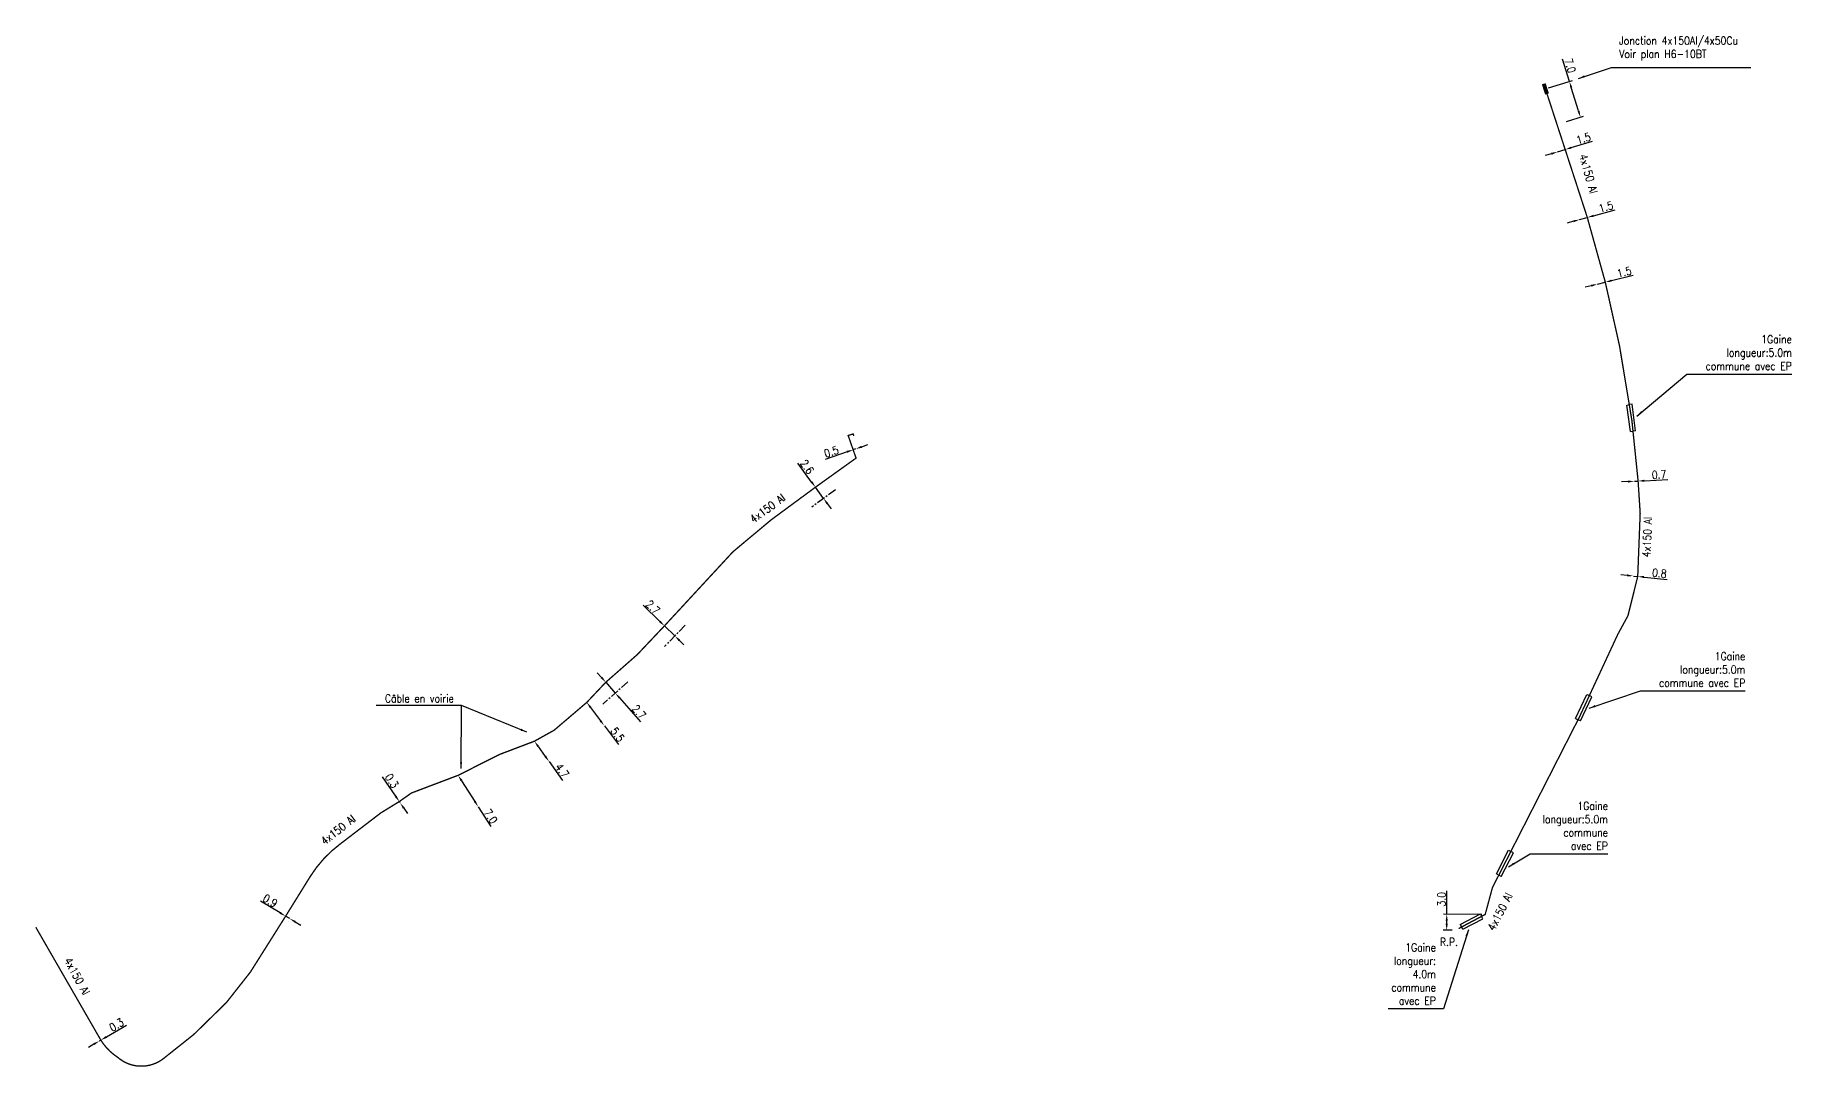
# Model space of a CAD drawing. Header units: millimetres. Extents: x 156000 to 157000, y 155106 to 155655.
# Drawn here: x 155999.9 to 156329.2, y 155461.4 to 155654.7 of the extents above; entities that cross this region are included whole.
import ezdxf
from ezdxf.enums import TextEntityAlignment as Align

# ---------------------------------------------------------------- set-up
doc = ezdxf.new("R2010")
doc.units = ezdxf.units.MM
doc.header["$PDMODE"] = 34
doc.linetypes.add('B_ST_Al', pattern=[2000, 1000, 1000])
doc.linetypes.add('CENTER', pattern=[50.8, 31.75, -6.35, 6.35, -6.35])
doc.layers.get('0').update_dxf_attribs({"linetype": 'CONTINUOUS'})
doc.layers.get('Defpoints').update_dxf_attribs({"linetype": 'CONTINUOUS'})
for name, color, linetype in [('B_100', 3, 'CONTINUOUS'), ('B_110', 1, 'CONTINUOUS'), ('B_300', 7, 'CONTINUOUS'), ('B_400', 7, 'CONTINUOUS')]:
    doc.layers.add(name, color=color, linetype=linetype)
doc.styles.get("Standard").update_dxf_attribs({"font": 'romans.shx', "width": 0.85})
doc.dimstyles.get("Standard").update_dxf_attribs({"dimtxt": 1.5, "dimasz": 1.2, "dimexe": 0.625, "dimexo": 0.625, "dimgap": 0.25, "dimtad": 1, "dimdec": 1, "dimzin": 0, "dimdsep": 46, "dimtxsty": 'Standard', "dimcen": -0.5, "dimadec": 0, "dimazin": 0, "dimtfac": 1, "dimtdec": 1, "dimtmove": 0, "dimatfit": 3, "dimfxl": 1, "dimtolj": 1, "dimtzin": 0, "dimarcsym": 0})

# ---------------------------------------------------------------- blocks, each defined once
blk = doc.blocks.new('*D0')
at = {"layer": 'B_110', "color": 0, "linetype": 'Continuous', "lineweight": -2}
for p, q in [((156264.46, 155489.98), (156264.49, 155494.35)), ((156271.04, 155489.94), (156263.84, 155489.98)), ((156264.45, 155488.18), (156264.46, 155488.78)), ((156265.47, 155486.97), (156263.82, 155486.98))]:
    blk.add_line(p, q, dxfattribs=at)
at = {"layer": 'B_110', "color": 0, "linetype": 'Continuous'}
for points in [[(156264.25, 155488.18), (156264.65, 155488.17), (156264.45, 155486.98)], [(156264.26, 155488.78), (156264.66, 155488.77), (156264.46, 155489.98)]]:
    blk.add_solid(points, dxfattribs=at)
at = {"layer": 'Defpoints', "color": 0, "linetype": 'Continuous'}
for p in [(156264.46, 155489.98), (156271.67, 155489.93), (156266.1, 155486.97)]:
    blk.add_point(p, dxfattribs=at)
at = {"layer": 'B_110', "color": 0, "linetype": 'Continuous', "insert": (156263.48, 155492.77), "char_height": 1.5, "attachment_point": 5, "rotation": 89.6459}
blk.add_mtext('\\A1;3.0', dxfattribs=at)
blk = doc.blocks.new('*D1')
at = {"layer": 'B_110', "color": 0, "linetype": 'Continuous', "lineweight": -2}
for p, q in [((156295.35, 155608.72), (156299.41, 155609.73)), ((156291.56, 155607.77), (156290.4, 155607.48)), ((156292.73, 155608.06), (156294.18, 155608.43))]:
    blk.add_line(p, q, dxfattribs=at)
at = {"layer": 'B_110', "color": 0, "linetype": 'Continuous'}
for points in [[(156291.51, 155607.97), (156291.61, 155607.58), (156292.73, 155608.06)], [(156295.3, 155608.91), (156295.39, 155608.52), (156294.18, 155608.43)]]:
    blk.add_solid(points, dxfattribs=at)
at = {"layer": 'Defpoints', "color": 0, "linetype": 'Continuous'}
for p in [(156292.73, 155608.06), (156292.73, 155608.06), (156294.18, 155608.43)]:
    blk.add_point(p, dxfattribs=at)
at = {"layer": 'B_110', "color": 0, "linetype": 'Continuous', "insert": (156297.72, 155610.34), "char_height": 1.5, "attachment_point": 5, "rotation": 14.0046}
blk.add_mtext('\\A1;1.5', dxfattribs=at)
blk = doc.blocks.new('*D2')
at = {"layer": 'B_110', "color": 0, "linetype": 'Continuous', "lineweight": -2}
for p, q in [((156288.21, 155619.84), (156287.05, 155619.52)), ((156289.37, 155620.16), (156290.81, 155620.56)), ((156291.97, 155620.88), (156296.01, 155621.99))]:
    blk.add_line(p, q, dxfattribs=at)
at = {"layer": 'B_110', "color": 0, "linetype": 'Continuous'}
for points in [[(156288.16, 155620.03), (156288.26, 155619.65), (156289.37, 155620.16)], [(156291.91, 155621.07), (156292.02, 155620.69), (156290.81, 155620.56)]]:
    blk.add_solid(points, dxfattribs=at)
at = {"layer": 'Defpoints', "color": 0, "linetype": 'Continuous'}
for p in [(156289.37, 155620.16), (156289.37, 155620.16), (156290.81, 155620.56)]:
    blk.add_point(p, dxfattribs=at)
at = {"layer": 'B_110', "color": 0, "linetype": 'Continuous', "insert": (156294.3, 155622.56), "char_height": 1.5, "attachment_point": 5, "rotation": 15.4366}
blk.add_mtext('\\A1;1.5', dxfattribs=at)
blk = doc.blocks.new('*D3')
at = {"layer": 'B_110', "color": 0, "linetype": 'Continuous', "lineweight": -2}
for p, q in [((156298.27, 155553.48), (156297.07, 155553.6)), ((156299.46, 155553.36), (156300.26, 155553.28)), ((156301.45, 155553.16), (156305.8, 155552.73))]:
    blk.add_line(p, q, dxfattribs=at)
at = {"layer": 'B_110', "color": 0, "linetype": 'Continuous'}
for points in [[(156298.29, 155553.68), (156298.25, 155553.28), (156299.46, 155553.36)], [(156301.47, 155553.36), (156301.43, 155552.96), (156300.26, 155553.28)]]:
    blk.add_solid(points, dxfattribs=at)
at = {"layer": 'Defpoints', "color": 0, "linetype": 'Continuous'}
for p in [(156299.46, 155553.36), (156299.46, 155553.36), (156300.26, 155553.28)]:
    blk.add_point(p, dxfattribs=at)
at = {"layer": 'B_110', "color": 0, "linetype": 'Continuous', "insert": (156304.32, 155553.88), "char_height": 1.5, "attachment_point": 5, "rotation": 354.3398}
blk.add_mtext('\\A1;0.8', dxfattribs=at)
blk = doc.blocks.new('*D4')
at = {"layer": 'B_110', "color": 0, "linetype": 'Continuous', "lineweight": -2}
for p, q in [((156298.43, 155571.06), (156297.23, 155571)), ((156299.63, 155571.12), (156300.33, 155571.16)), ((156301.53, 155571.22), (156305.89, 155571.44))]:
    blk.add_line(p, q, dxfattribs=at)
at = {"layer": 'B_110', "color": 0, "linetype": 'Continuous'}
for points in [[(156298.42, 155571.26), (156298.44, 155570.86), (156299.63, 155571.12)], [(156301.52, 155571.42), (156301.54, 155571.02), (156300.33, 155571.16)]]:
    blk.add_solid(points, dxfattribs=at)
at = {"layer": 'Defpoints', "color": 0, "linetype": 'Continuous'}
for p in [(156299.63, 155571.12), (156299.63, 155571.12), (156300.33, 155571.16)]:
    blk.add_point(p, dxfattribs=at)
at = {"layer": 'B_110', "color": 0, "linetype": 'Continuous', "insert": (156304.26, 155572.36), "char_height": 1.5, "attachment_point": 5, "rotation": 2.87}
blk.add_mtext('\\A1;0.7', dxfattribs=at)
blk = doc.blocks.new('*D5')
at = {"layer": 'B_110', "color": 0, "linetype": 'Continuous', "lineweight": -2}
for p, q in [((156285.23, 155632.86), (156286.66, 155633.3)), ((156287.81, 155633.65), (156291.81, 155634.88)), ((156284.08, 155632.5), (156282.93, 155632.15))]:
    blk.add_line(p, q, dxfattribs=at)
at = {"layer": 'B_110', "color": 0, "linetype": 'Continuous'}
for points in [[(156284.02, 155632.69), (156284.14, 155632.31), (156285.23, 155632.86)], [(156287.75, 155633.84), (156287.87, 155633.46), (156286.66, 155633.3)]]:
    blk.add_solid(points, dxfattribs=at)
at = {"layer": 'Defpoints', "color": 0, "linetype": 'Continuous'}
for p in [(156285.23, 155632.86), (156285.23, 155632.86), (156286.66, 155633.3)]:
    blk.add_point(p, dxfattribs=at)
at = {"layer": 'B_110', "color": 0, "linetype": 'Continuous', "insert": (156290.09, 155635.39), "char_height": 1.5, "attachment_point": 5, "rotation": 17.0704}
blk.add_mtext('\\A1;1.5', dxfattribs=at)
blk = doc.blocks.new('*D6')
at = {"layer": 'B_300', "color": 0, "linetype": 'Continuous', "lineweight": -2}
for p, q in [((156287.46, 155646.06), (156286.17, 155650.24)), ((156283.55, 155644.85), (156288.06, 155646.24)), ((156289.17, 155640.52), (156287.81, 155644.91)), ((156286.91, 155638.56), (156290.12, 155639.55))]:
    blk.add_line(p, q, dxfattribs=at)
at = {"layer": 'B_300', "color": 0, "linetype": 'Continuous'}
for points in [[(156288, 155644.97), (156287.62, 155644.85), (156287.46, 155646.06)], [(156289.36, 155640.57), (156288.98, 155640.46), (156289.52, 155639.37)]]:
    blk.add_solid(points, dxfattribs=at)
at = {"layer": 'Defpoints', "color": 0, "linetype": 'Continuous'}
for p in [(156282.95, 155644.67), (156289.52, 155639.37), (156286.31, 155638.38)]:
    blk.add_point(p, dxfattribs=at)
at = {"layer": 'B_300', "color": 0, "linetype": 'Continuous', "insert": (156287.59, 155649.01), "char_height": 1.5, "attachment_point": 5, "rotation": 287.1457}
blk.add_mtext('\\A1;7.0', dxfattribs=at)
blk = doc.blocks.new('B_300_03')
at = {"color": 0, "linetype": 'Continuous'}
blk.add_solid([(-1, 0.375), (-1, -0.375), (1, 0.375), (1, -0.375)], dxfattribs=at)
at = {"color": 0, "linetype": 'Continuous', "width": 0.75, "flags": 3}
for tag, p in [('DEF_COUP', (0, -6.75)), ('DEF_LEG', (0, -4.25)), ('DEF_TYPE', (0, -9.25))]:
    blk.add_attdef(tag, text='', height=1.2, dxfattribs=at).set_placement(p, align=Align.MIDDLE)
blk = doc.blocks.new('*D33')
at = {"layer": 'B_100', "color": 0, "linetype": 'Continuous', "lineweight": -2}
for p, q in [((156013.23, 155466.97), (156017.01, 155469.17)), ((156010.89, 155465.62), (156009.86, 155465.02)), ((156011.93, 155466.22), (156012.19, 155466.37))]:
    blk.add_line(p, q, dxfattribs=at)
at = {"layer": 'B_100', "color": 0, "linetype": 'Continuous'}
for points in [[(156010.79, 155465.79), (156011, 155465.45), (156011.93, 155466.22)], [(156013.13, 155467.15), (156013.33, 155466.8), (156012.19, 155466.37)]]:
    blk.add_solid(points, dxfattribs=at)
at = {"layer": 'Defpoints', "color": 0, "linetype": 'Continuous'}
for p in [(156011.93, 155466.22), (156011.93, 155466.22), (156012.19, 155466.37)]:
    blk.add_point(p, dxfattribs=at)
at = {"layer": 'B_100', "color": 0, "linetype": 'Continuous', "insert": (156015.14, 155469.24), "char_height": 1.5, "attachment_point": 5, "rotation": 30.1317}
blk.add_mtext('\\A1;0.3', dxfattribs=at)
blk = doc.blocks.new('*D34')
at = {"layer": 'B_100', "color": 0, "linetype": 'Continuous', "lineweight": -2}
for p, q in [((156045.79, 155490.22), (156042.09, 155492.42)), ((156046.51, 155489.07), (156046.51, 155489.07)), ((156047.6, 155489.15), (156046.83, 155489.61)), ((156047.28, 155488.61), (156047.28, 155488.61)), ((156048.63, 155488.53), (156049.66, 155487.92))]:
    blk.add_line(p, q, dxfattribs=at)
at = {"layer": 'B_100', "color": 0, "linetype": 'Continuous'}
for points in [[(156045.9, 155490.39), (156045.69, 155490.05), (156046.83, 155489.61)], [(156048.73, 155488.7), (156048.53, 155488.36), (156047.6, 155489.15)]]:
    blk.add_solid(points, dxfattribs=at)
at = {"layer": 'Defpoints', "color": 0, "linetype": 'Continuous'}
for p in [(156046.83, 155489.61), (156047.6, 155489.15), (156047.6, 155489.15)]:
    blk.add_point(p, dxfattribs=at)
at = {"layer": 'B_100', "color": 0, "linetype": 'Continuous', "insert": (156043.94, 155492.49), "char_height": 1.5, "attachment_point": 5, "rotation": 329.2592}
blk.add_mtext('\\A1;0.9', dxfattribs=at)
blk = doc.blocks.new('*D35')
at = {"layer": 'B_100', "color": 0, "linetype": 'Continuous', "lineweight": -2}
for p, q in [((156067.46, 155512.08), (156065.01, 155515.7)), ((156068.31, 155510.84), (156068.14, 155511.09)), ((156068.98, 155509.84), (156069.65, 155508.85))]:
    blk.add_line(p, q, dxfattribs=at)
at = {"layer": 'B_100', "color": 0, "linetype": 'Continuous'}
for points in [[(156067.63, 155512.19), (156067.3, 155511.97), (156068.14, 155511.09)], [(156069.14, 155509.96), (156068.81, 155509.73), (156068.31, 155510.84)]]:
    blk.add_solid(points, dxfattribs=at)
at = {"layer": 'Defpoints', "color": 0, "linetype": 'Continuous'}
for p in [(156068.14, 155511.09), (156068.31, 155510.84), (156068.31, 155510.84)]:
    blk.add_point(p, dxfattribs=at)
at = {"layer": 'B_100', "color": 0, "linetype": 'Continuous', "insert": (156066.73, 155514.95), "char_height": 1.5, "attachment_point": 5, "rotation": 304.1458}
blk.add_mtext('\\A1;0.3', dxfattribs=at)
blk = doc.blocks.new('*D36')
at = {"layer": 'B_100', "color": 0, "linetype": 'Continuous', "lineweight": -2}
for p, q in [((156079.8, 155514.99), (156082.28, 155511.12)), ((156082.92, 155510.11), (156085.28, 155506.43))]:
    blk.add_line(p, q, dxfattribs=at)
at = {"layer": 'B_100', "color": 0, "linetype": 'Continuous'}
for points in [[(156079.97, 155515.1), (156079.63, 155514.89), (156079.15, 155516)], [(156082.45, 155511.23), (156082.11, 155511.01), (156082.92, 155510.11)]]:
    blk.add_solid(points, dxfattribs=at)
at = {"layer": 'Defpoints', "color": 0, "linetype": 'Continuous'}
for p in [(156079.15, 155516), (156082.92, 155510.11), (156082.92, 155510.11)]:
    blk.add_point(p, dxfattribs=at)
at = {"layer": 'B_100', "color": 0, "linetype": 'Continuous', "insert": (156085.27, 155508.3), "char_height": 1.5, "attachment_point": 5, "rotation": 302.6347}
blk.add_mtext('\\A1;7.0', dxfattribs=at)
blk = doc.blocks.new('*D37')
at = {"layer": 'B_100', "color": 0, "linetype": 'Continuous', "lineweight": -2}
for p, q in [((156092.95, 155522.04), (156092.95, 155522.04)), ((156094.16, 155521.43), (156095.5, 155519.56)), ((156096.2, 155518.58), (156098.75, 155515.03))]:
    blk.add_line(p, q, dxfattribs=at)
at = {"layer": 'B_100', "color": 0, "linetype": 'Continuous'}
for points in [[(156094.32, 155521.54), (156094, 155521.31), (156093.46, 155522.4)], [(156095.66, 155519.67), (156095.34, 155519.44), (156096.2, 155518.58)]]:
    blk.add_solid(points, dxfattribs=at)
at = {"layer": 'Defpoints', "color": 0, "linetype": 'Continuous'}
for p in [(156093.46, 155522.4), (156096.2, 155518.58), (156096.2, 155518.58)]:
    blk.add_point(p, dxfattribs=at)
at = {"layer": 'B_100', "color": 0, "linetype": 'Continuous', "insert": (156098.64, 155516.9), "char_height": 1.5, "attachment_point": 5, "rotation": 305.6139}
blk.add_mtext('\\A1;4.7', dxfattribs=at)
blk = doc.blocks.new('*D38')
at = {"layer": 'B_100', "color": 0, "linetype": 'Continuous', "lineweight": -2}
for p, q in [((156103.99, 155528.71), (156105.85, 155526.23)), ((156106.57, 155525.27), (156109.19, 155521.77))]:
    blk.add_line(p, q, dxfattribs=at)
at = {"layer": 'B_100', "color": 0, "linetype": 'Continuous'}
for points in [[(156104.15, 155528.83), (156103.83, 155528.59), (156103.27, 155529.67)], [(156106.01, 155526.35), (156105.69, 155526.11), (156106.57, 155525.27)]]:
    blk.add_solid(points, dxfattribs=at)
at = {"layer": 'Defpoints', "color": 0, "linetype": 'Continuous'}
for p in [(156103.27, 155529.67), (156106.57, 155525.27), (156106.57, 155525.27)]:
    blk.add_point(p, dxfattribs=at)
at = {"layer": 'B_100', "color": 0, "linetype": 'Continuous', "insert": (156109.04, 155523.64), "char_height": 1.5, "attachment_point": 5, "rotation": 306.872}
blk.add_mtext('\\A1;5.5', dxfattribs=at)
blk = doc.blocks.new('*D39')
at = {"layer": 'B_100', "color": 0, "linetype": 'Continuous', "lineweight": -2}
for p, q in [((156106.04, 155534.34), (156105.24, 155535.24)), ((156106.83, 155533.44), (156108.62, 155531.42)), ((156109.41, 155530.52), (156113.37, 155526.04))]:
    blk.add_line(p, q, dxfattribs=at)
at = {"layer": 'B_100', "color": 0, "linetype": 'Continuous'}
for points in [[(156106.19, 155534.48), (156105.89, 155534.21), (156106.83, 155533.44)], [(156109.56, 155530.65), (156109.26, 155530.39), (156108.62, 155531.42)]]:
    blk.add_solid(points, dxfattribs=at)
at = {"layer": 'Defpoints', "color": 0, "linetype": 'Continuous'}
for p in [(156106.83, 155533.44), (156108.62, 155531.42), (156108.62, 155531.42)]:
    blk.add_point(p, dxfattribs=at)
at = {"layer": 'B_100', "color": 0, "linetype": 'Continuous', "insert": (156113.07, 155527.89), "char_height": 1.5, "attachment_point": 5, "rotation": 311.4533}
blk.add_mtext('\\A1;2.7', dxfattribs=at)
blk = doc.blocks.new('*D40')
at = {"layer": 'B_100', "color": 0, "linetype": 'Continuous', "lineweight": -2}
for p, q in [((156116.97, 155544.84), (156113.82, 155547.88)), ((156119.77, 155542.13), (156117.83, 155544.01)), ((156120.63, 155541.3), (156121.49, 155540.46))]:
    blk.add_line(p, q, dxfattribs=at)
at = {"layer": 'B_100', "color": 0, "linetype": 'Continuous'}
for points in [[(156117.11, 155544.99), (156116.83, 155544.7), (156117.83, 155544.01)], [(156120.77, 155541.44), (156120.49, 155541.15), (156119.77, 155542.13)]]:
    blk.add_solid(points, dxfattribs=at)
at = {"layer": 'Defpoints', "color": 0, "linetype": 'Continuous'}
for p in [(156117.83, 155544.01), (156119.77, 155542.13), (156119.77, 155542.13)]:
    blk.add_point(p, dxfattribs=at)
at = {"layer": 'B_100', "color": 0, "linetype": 'Continuous', "insert": (156115.66, 155547.5), "char_height": 1.5, "attachment_point": 5, "rotation": 315.9498}
blk.add_mtext('\\A1;2.7', dxfattribs=at)
blk = doc.blocks.new('*D41')
at = {"layer": 'B_100', "color": 0, "linetype": 'Continuous', "lineweight": -2}
for p, q in [((156145.42, 155570.97), (156142.84, 155574.5)), ((156147.66, 155567.9), (156146.13, 155570)), ((156148.36, 155566.93), (156149.07, 155565.96))]:
    blk.add_line(p, q, dxfattribs=at)
at = {"layer": 'B_100', "color": 0, "linetype": 'Continuous'}
for points in [[(156145.58, 155571.09), (156145.26, 155570.85), (156146.13, 155570)], [(156148.53, 155567.05), (156148.2, 155566.81), (156147.66, 155567.9)]]:
    blk.add_solid(points, dxfattribs=at)
at = {"layer": 'Defpoints', "color": 0, "linetype": 'Continuous'}
for p in [(156146.13, 155570), (156147.66, 155567.9), (156147.66, 155567.9)]:
    blk.add_point(p, dxfattribs=at)
at = {"layer": 'B_100', "color": 0, "linetype": 'Continuous', "insert": (156144.58, 155573.81), "char_height": 1.5, "attachment_point": 5, "rotation": 306.1147}
blk.add_mtext('\\A1;2.6', dxfattribs=at)
blk = doc.blocks.new('*D42')
at = {"layer": 'B_100', "color": 0, "linetype": 'Continuous', "lineweight": -2}
for p, q in [((156152.07, 155576.63), (156147.94, 155575.19)), ((156153.67, 155577.19), (156153.2, 155577.02)), ((156154.81, 155577.58), (156155.94, 155577.98))]:
    blk.add_line(p, q, dxfattribs=at)
at = {"layer": 'B_100', "color": 0, "linetype": 'Continuous'}
for points in [[(156152, 155576.82), (156152.14, 155576.44), (156153.2, 155577.02)], [(156154.74, 155577.77), (156154.87, 155577.39), (156153.67, 155577.19)]]:
    blk.add_solid(points, dxfattribs=at)
at = {"layer": 'Defpoints', "color": 0, "linetype": 'Continuous'}
for p in [(156153.2, 155577.02), (156153.67, 155577.19), (156153.67, 155577.19)]:
    blk.add_point(p, dxfattribs=at)
at = {"layer": 'B_100', "color": 0, "linetype": 'Continuous', "insert": (156149.11, 155576.65), "char_height": 1.5, "attachment_point": 5, "rotation": 19.2143}
blk.add_mtext('\\A1;0.5', dxfattribs=at)

msp = doc.modelspace()

# ---------------------------------------------------------------- linework, layer by layer
at = {"layer": 'B_100', "linetype": 'B_ST_Al', "flags": 128}
msp.add_lwpolyline([(156000, 155487.53, 0.25, 0.25, 0), (156012.19, 155466.37, 0.25, 0.25, 0.109706), (156015.36, 155463.14, 0.25, 0.25, 0.367733), (156024.1, 155463.05, 0.25, 0.25, 0), (156029.61, 155467.43, 0.25, 0.25, 0), (156035.72, 155473.41, 0.25, 0.25, 0), (156040.21, 155479.11, 0.25, 0.25, 0), (156046.83, 155489.61, 0.25, 0.25, 0), (156051.41, 155496.99, 0.25, 0.25, -0.094159), (156057.09, 155503.16, 0.25, 0.25, 0), (156064.67, 155508.96, 0.25, 0.25, 0), (156068.14, 155511.09, 0.25, 0.25, 0), (156070.41, 155512.69, 0.25, 0.25, 0), (156079.15, 155516, 0.25, 0.25, 0), (156086.94, 155519.92, 0.25, 0.25, 0), (156093.46, 155522.4, 0.25, 0.25, 0), (156097.16, 155524.46, 0.25, 0.25, 0), (156103.27, 155529.67, 0.25, 0.25, 0), (156106.83, 155533.44, 0.25, 0.25, 0), (156112.74, 155538.63, 0.25, 0.25, 0), (156117.83, 155544.01, 0.25, 0.25, 0), (156130.67, 155557.9, 0.25, 0.25, 0), (156137.84, 155563.89, 0.25, 0.25, 0), (156146.13, 155570, 0.25, 0.25, 0), (156153.75, 155575.46, 0.25, 0.25, 0), (156153.2, 155577.02, 0.25, 0.25, 0), (156152.27, 155579.69, 0.25, 0.25, 0), (156153.2, 155579.99, 0.25, 0.25, 0), (156153.33, 155579.62, 0, 0, 0)], format="xyseb", dxfattribs=at)
at = {"layer": 'B_100', "color": 7, "linetype": 'CENTER', "ltscale": 0.05, "flags": 128}
for points in [[(156149.88, 155569.52), (156145.44, 155566.28)], [(156121.71, 155544.13), (156117.83, 155540.13)], [(156110.97, 155533.5), (156106.27, 155529.34)]]:
    msp.add_lwpolyline(points, dxfattribs=at)
at = {"layer": 'B_110', "linetype": 'B_ST_Al', "const_width": 0.25, "flags": 128}
msp.add_lwpolyline([(156266.69, 155487.28), (156271.67, 155489.93), (156273.03, 155494.97), (156289.35, 155526.97), (156296.54, 155542.46), (156298.43, 155545.92), (156300.26, 155553.28), (156300.72, 155565.14), (156300.33, 155571.16), (156299.17, 155582.48), (156296.85, 155596.48), (156294.18, 155608.43), (156290.81, 155620.56), (156286.66, 155633.3), (156282.95, 155644.67)], dxfattribs=at)
at = {"layer": 'B_400', "color": 7, "linetype": 'CONTINUOUS'}
for p, q in [((156298.21, 155585.41), (156298.71, 155585.48)), ((156298.88, 155580.46), (156298.21, 155585.41)), ((156299.2, 155585.55), (156298.71, 155585.48)), ((156299.87, 155580.59), (156299.2, 155585.55)), ((156298.88, 155580.46), (156299.37, 155580.52)), ((156299.87, 155580.59), (156299.37, 155580.52)), ((156288.62, 155526.64), (156290.75, 155531.17)), ((156289.53, 155526.21), (156291.65, 155530.74)), ((156290.75, 155531.17), (156291.2, 155530.95)), ((156291.65, 155530.74), (156291.2, 155530.95)), ((156288.62, 155526.64), (156289.07, 155526.43)), ((156289.53, 155526.21), (156289.07, 155526.43)), ((156273.78, 155497.51), (156276.05, 155501.96)), ((156274.67, 155497.05), (156276.95, 155501.5)), ((156276.05, 155501.96), (156276.5, 155501.73)), ((156276.95, 155501.5), (156276.5, 155501.73)), ((156273.78, 155497.51), (156274.23, 155497.28)), ((156274.67, 155497.05), (156274.23, 155497.28)), ((156267.01, 155488.02), (156270.77, 155490.02)), ((156267.01, 155488.02), (156267.25, 155487.58)), ((156267.48, 155487.14), (156271.24, 155489.13)), ((156270.77, 155490.02), (156271, 155489.58)), ((156271.24, 155489.13), (156271, 155489.58)), ((156267.48, 155487.14), (156267.25, 155487.58))]:
    msp.add_line(p, q, dxfattribs=at)

# ---------------------------------------------------------------- block references
at = {"layer": 'B_300', "rotation": 288.0530436414235}
msp.add_blockref('B_300_03', (156282.95, 155644.67), dxfattribs=at)

# ---------------------------------------------------------------- texts
at = {"layer": 'B_100', "linetype": 'B_ST_Al', "width": 0.85}
for rotation, p in [(36.3284, (156137.15, 155566.04)), (38.3231, (156056.66, 155505.78)), (298.7228, (156007.74, 155478.33))]:
    msp.add_text('4x150 Al', height=1.5, rotation=rotation, dxfattribs=at).set_placement(p, align=Align.MIDDLE)
at = {"layer": 'B_100', "linetype": 'Continuous', "insert": (156078.34, 155529.67), "char_height": 1.5, "attachment_point": 9}
msp.add_mtext('\\A1;Câble en voirie', dxfattribs=at)
at = {"layer": 'B_110', "linetype": 'Continuous', "width": 0.85}
for rotation, p in [(286.168, (156291.03, 155628.74)), (87.5302, (156302.03, 155560.68)), (62.5439, (156274.46, 155490.46))]:
    msp.add_text('4x150 Al', height=1.5, rotation=rotation, dxfattribs=at).set_placement(p, align=Align.MIDDLE)
msp.add_text('R.P.', height=1.5, dxfattribs=at).set_placement((156264.87, 155484.77), align=Align.MIDDLE)
at = {"layer": 'B_300', "linetype": 'Continuous', "insert": (156296.77, 155654.45), "char_height": 1.5, "attachment_point": 1}
msp.add_mtext('\\A1;Jonction 4x150Al/4x50Cu\\PVoir plan H6-10BT', dxfattribs=at)
at = {"layer": 'B_400', "linetype": 'Continuous', "char_height": 1.5, "attachment_point": 9}
for s, insert in [('\\A1;1Gaine \\Plongueur:5.0m\\Pcommune avec EP', (156329.15, 155591.97)), ('\\A1;1Gaine \\Plongueur:5.0m\\Pcommune avec EP', (156320.43, 155532.57)), ('\\A1;1Gaine \\Plongueur:5.0m\\Pcommune \\Pavec EP', (156294.68, 155502.02)), ('\\A1;1Gaine \\Plongueur:\\P4.0m\\Pcommune \\Pavec EP', (156262.43, 155473))]:
    msp.add_mtext(s, dxfattribs=dict(at, insert=insert))

# ---------------------------------------------------------------- dimensions: what is measured, and where the dimension line sits
at = {"layer": 'B_100', "linetype": 'Continuous'}
for base, p1, p2, angle, picture, middle in [((156153.67, 155577.19), (156153.2, 155577.02), (156153.67, 155577.19), 199.2143, '*D42', (156149.44, 155575.71)), ((156147.66, 155567.9), (156146.13, 155570), (156147.66, 155567.9), 126.1147, '*D41', (156143.78, 155573.22)), ((156119.77, 155542.13), (156117.83, 155544.01), (156119.77, 155542.13), 135.9498, '*D40', (156114.96, 155546.78)), ((156108.62, 155531.42), (156106.83, 155533.44), (156108.62, 155531.42), 131.4533, '*D39', (156112.32, 155527.23)), ((156106.57, 155525.27), (156103.27, 155529.67), (156106.57, 155525.27), 126.872, '*D38', (156108.24, 155523.04)), ((156096.2, 155518.58), (156093.46, 155522.4), (156096.2, 155518.58), 125.6139, '*D37', (156097.82, 155516.32)), ((156068.31, 155510.84), (156068.14, 155511.09), (156068.31, 155510.84), 124.1458, '*D35', (156065.9, 155514.38)), ((156082.92, 155510.11), (156079.15, 155516), (156082.92, 155510.11), 122.6347, '*D36', (156084.43, 155507.76)), ((156047.6, 155489.15), (156046.83, 155489.61), (156047.6, 155489.15), 149.2592, '*D34', (156043.43, 155491.63)), ((156011.93, 155466.22), (156012.19, 155466.37), (156011.93, 155466.22), 30.1317, '*D33', (156015.64, 155468.37))]:
    dim = msp.add_linear_dim(base=base, p1=p1, p2=p2, angle=angle, dimstyle='Standard', dxfattribs=at)
    dim.commit()
    dim.dimension.update_dxf_attribs({"geometry": picture, "text_midpoint": middle, "dimtype": 160})
at = {"layer": 'B_110', "linetype": 'Continuous'}
for base, p1, p2, angle, picture, middle in [((156285.23, 155632.86), (156286.66, 155633.3), (156285.23, 155632.86), 17.0704, '*D5', (156290.38, 155634.44)), ((156289.37, 155620.16), (156290.81, 155620.56), (156289.37, 155620.16), 15.4366, '*D2', (156294.57, 155621.6)), ((156292.73, 155608.06), (156294.18, 155608.43), (156292.73, 155608.06), 14.0046, '*D1', (156297.96, 155609.37)), ((156299.63, 155571.12), (156300.33, 155571.16), (156299.63, 155571.12), 2.87, '*D4', (156304.31, 155571.36)), ((156299.46, 155553.36), (156300.26, 155553.28), (156299.46, 155553.36), 354.3398, '*D3', (156304.22, 155552.89)), ((156264.46, 155489.98), (156266.1, 155486.97), (156271.67, 155489.93), 89.6459, '*D0', (156264.48, 155492.76))]:
    dim = msp.add_linear_dim(base=base, p1=p1, p2=p2, angle=angle, dimstyle='Standard', dxfattribs=at)
    dim.commit()
    dim.dimension.update_dxf_attribs({"geometry": picture, "text_midpoint": middle, "dimtype": 160})
at = {"layer": 'B_300', "linetype": 'Continuous'}
dim = msp.add_linear_dim(base=(156289.52, 155639.37), p1=(156282.95, 155644.67), p2=(156286.31, 155638.38), angle=107.1457, dimstyle='Standard', dxfattribs=at)
dim.commit()
dim.dimension.update_dxf_attribs({"geometry": '*D6', "text_midpoint": (156286.64, 155648.72), "dimtype": 160})

# ---------------------------------------------------------------- leaders
at = {"layer": 'B_100', "linetype": 'Continuous', "annotation_type": 0, "has_hookline": 1, "hookline_direction": 1, "text_width": 14.57}
msp.add_leader([(156079.7, 155517.26), (156079.79, 155529.11), (156078.59, 155529.11)], dimstyle='Standard', override={"dimgap": 0.25, "dimtad": 1}, dxfattribs=at)
at = {"layer": 'B_100', "linetype": 'Continuous'}
msp.add_leader([(156092.06, 155524.09), (156079.79, 155529.11)], dimstyle='Standard', override={"dimgap": 0.25, "dimtad": 0}, dxfattribs=at)
at = {"layer": 'B_300', "linetype": 'Continuous', "annotation_type": 0, "has_hookline": 1, "hookline_direction": 0, "text_width": 24.71}
msp.add_leader([(156289.16, 155646.62), (156295.32, 155648.66), (156296.52, 155648.66)], dimstyle='Standard', override={"dimgap": 0.25, "dimtad": 1}, dxfattribs=at)
at = {"layer": 'B_400', "linetype": 'Continuous', "annotation_type": 0, "has_hookline": 1}
for points, hookline_direction, text_width in [([(156300.11, 155583.34), (156309.49, 155591.22), (156310.69, 155591.22)], 0, 18.21), ([(156291.17, 155528.6), (156300.76, 155531.83), (156301.96, 155531.83)], 0, 18.21), ([(156276.05, 155498.87), (156280.12, 155501.28), (156281.32, 155501.28)], 0, 13.11), ([(156268.51, 155487.03), (156263.88, 155472.26), (156262.68, 155472.26)], 1, 8.92)]:
    msp.add_leader(points, dimstyle='Standard', override={"dimgap": 0.25, "dimtad": 1}, dxfattribs=dict(at, hookline_direction=hookline_direction, text_width=text_width))

doc.saveas('drawing.dxf')
